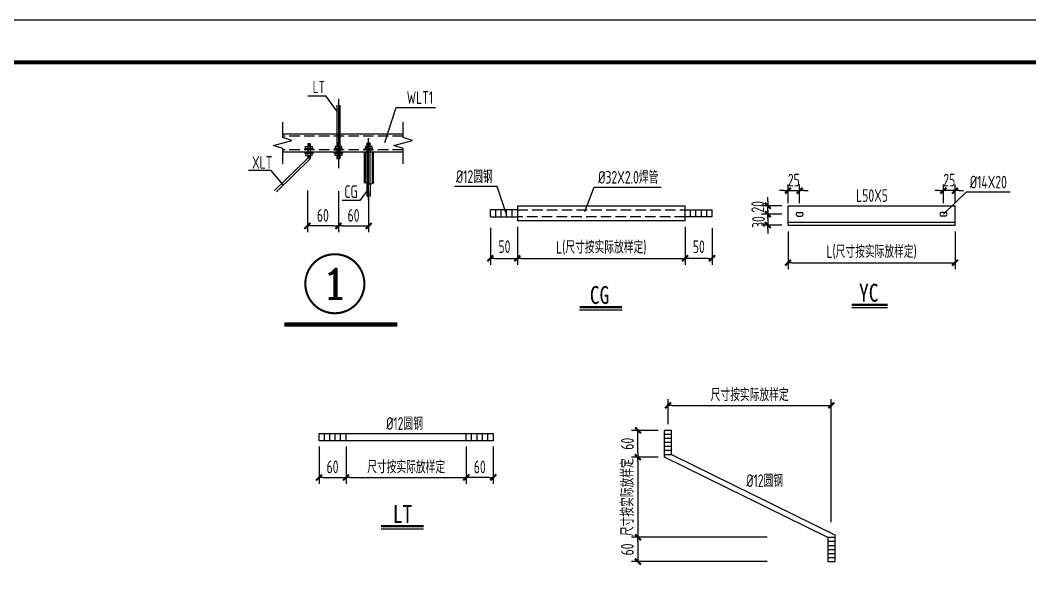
# Model space of a CAD drawing. Extents: x -2331248 to -1198620, y -977263 to -545844.
# Drawn here: x -1258706 to -1228785, y -707928 to -691608 of the extents above; entities that cross this region are included whole.
import ezdxf
from ezdxf.enums import TextEntityAlignment as Align

# ---------------------------------------------------------------- set-up
doc = ezdxf.new("R2010")
doc.units = 0
doc.header["$LTSCALE"] = 1000
doc.header["$MEASUREMENT"] = 0
for name, pattern in [('CONTINOUS', [0]), ('DASH', [0.35, 0.25, -0.1]), ('DASHED', [19.05, 12.7, -6.35])]:
    doc.linetypes.add(name, pattern=pattern)
doc.layers.get('0').update_dxf_attribs({"linetype": 'CONTINUOUS'})
doc.layers.get('DEFPOINTS').update_dxf_attribs({"linetype": 'CONTINUOUS'})
for name, color, linetype in [('AXIS', 253, 'CONTINOUS'), ('DIM', 3, 'CONTINUOUS'), ('PUB_TEXT', 7, 'CONTINUOUS'), ('PUB_TITLE', 4, 'CONTINUOUS'), ('TEXT', 7, 'CONTINUOUS'), ('THICK', 6, 'CONTINUOUS'), ('THIN', 7, 'CONTINUOUS')]:
    doc.layers.add(name, color=color, linetype=linetype)
doc.styles.add('COMP', font='complex', dxfattribs={"bigfont": 'hztxt'})
doc.styles.add('TSSD_DIMENSION', font='Tssdeng.shx', dxfattribs={"width": 0.7, "bigfont": 'hztxt.shx'})
doc.styles.add('TSSD_REIN', font='Tssdeng.shx', dxfattribs={"width": 0.7, "bigfont": 'hztxt.shx'})
doc.styles.add('黑体', font='SIMHEI.TTF', dxfattribs={"width": 1.4})
doc.dimstyles.new('TSSD_100_100', dxfattribs={"dimtxt": 300, "dimasz": 100, "dimexe": 150, "dimexo": 150, "dimgap": 100, "dimtad": 1, "dimdec": 0, "dimzin": 0, "dimdsep": 46, "dimtxsty": 'TSSD_DIMENSION', "dimblk": '_TSDBK', "dimblk1": '_TSDBK', "dimblk2": '_TSDBK', "dimsah": 1, "dimcen": 0, "dimclrt": 7, "dimadec": 0, "dimazin": 0, "dimtfac": 1, "dimtdec": 0, "dimtix": 1, "dimtmove": 2, "dimatfit": 3, "dimldrblk": '_TSDBK', "dimfxl": 1, "dimtolj": 1, "dimtzin": 0, "dimarcsym": 0})

# ---------------------------------------------------------------- blocks, each defined once
blk = doc.blocks.new('_TSDBK')
blk.add_line((-1, 0), (0, 0))
at = {"const_width": 0.5}
blk.add_lwpolyline([(-0.7, -0.7), (0.7, 0.7)], dxfattribs=at)
blk = doc.blocks.new('*D310')
at = {"layer": 'DEFPOINTS', "color": 0}
for p in [(1400, 15051), (2134, 15039, 1962), (1400, 14061)]:
    blk.add_point(p, dxfattribs=at)
at = {"layer": 'DIM', "color": 0, "lineweight": -2}
for p, q in [((1400, 14901), (1400, 13911)), ((2134, 14889), (2134, 13911)), ((2034, 14061), (1500, 14061))]:
    blk.add_line(p, q, dxfattribs=at)
at = {"layer": 'DIM', "color": 0, "lineweight": -2, "xscale": 100, "yscale": 100, "zscale": 100, "rotation": 180}
blk.add_blockref('_TSDBK', (1400, 14061), dxfattribs=at)
at = {"layer": 'DIM', "color": 0, "lineweight": -2, "xscale": 100, "yscale": 100, "zscale": 100}
blk.add_blockref('_TSDBK', (2134, 14061), dxfattribs=at)
at = {"layer": 'DIM', "color": 7, "insert": (1767, 14311), "char_height": 300, "attachment_point": 5, "style": 'TSSD_DIMENSION'}
blk.add_mtext('\\A1;60', dxfattribs=at)
blk = doc.blocks.new('*D311')
at = {"layer": 'DEFPOINTS', "color": 0}
for p in [(2134, 15039, 1962), (2852, 15039, 1962), (2852, 14061)]:
    blk.add_point(p, dxfattribs=at)
at = {"layer": 'DIM', "color": 0, "lineweight": -2}
for p, q in [((2134, 14889), (2134, 13911)), ((2852, 14889), (2852, 13911)), ((2234, 14061), (2752, 14061))]:
    blk.add_line(p, q, dxfattribs=at)
at = {"layer": 'DIM', "color": 0, "lineweight": -2, "xscale": 100, "yscale": 100, "zscale": 100, "rotation": 180}
blk.add_blockref('_TSDBK', (2134, 14061), dxfattribs=at)
at = {"layer": 'DIM', "color": 0, "lineweight": -2, "xscale": 100, "yscale": 100, "zscale": 100}
blk.add_blockref('_TSDBK', (2852, 14061), dxfattribs=at)
at = {"layer": 'DIM', "color": 7, "insert": (2493, 14311), "char_height": 300, "attachment_point": 5, "style": 'TSSD_DIMENSION'}
blk.add_mtext('\\A1;60', dxfattribs=at)
blk = doc.blocks.new('*D312')
at = {"layer": 'DEFPOINTS', "color": 0}
for p in [(12795, 14081), (16754, 14081), (16754, 13188)]:
    blk.add_point(p, dxfattribs=at)
at = {"layer": 'DIM', "color": 0, "lineweight": -2}
for p, q in [((12795, 13931), (12795, 13038)), ((16754, 13931), (16754, 13038)), ((12895, 13188), (16654, 13188))]:
    blk.add_line(p, q, dxfattribs=at)
at = {"layer": 'DIM', "color": 0, "lineweight": -2, "xscale": 100, "yscale": 100, "zscale": 100, "rotation": 180}
blk.add_blockref('_TSDBK', (12795, 13188), dxfattribs=at)
at = {"layer": 'DIM', "color": 0, "lineweight": -2, "xscale": 100, "yscale": 100, "zscale": 100}
blk.add_blockref('_TSDBK', (16754, 13188), dxfattribs=at)
at = {"layer": 'DIM', "color": 7, "insert": (14775, 13438), "char_height": 300, "attachment_point": 5, "style": 'TSSD_DIMENSION'}
blk.add_mtext('\\A1;L(尺寸按实际放样定)', dxfattribs=at)
blk = doc.blocks.new('*D313')
at = {"layer": 'DEFPOINTS', "color": 0}
for p in [(10355, 14186), (10995, 14158), (10355, 13292)]:
    blk.add_point(p, dxfattribs=at)
at = {"layer": 'DIM', "color": 0, "lineweight": -2}
for p, q in [((10355, 14036), (10355, 13142)), ((10995, 14008), (10995, 13142)), ((10895, 13292), (10455, 13292))]:
    blk.add_line(p, q, dxfattribs=at)
at = {"layer": 'DIM', "color": 0, "lineweight": -2, "xscale": 100, "yscale": 100, "zscale": 100, "rotation": 180}
blk.add_blockref('_TSDBK', (10355, 13292), dxfattribs=at)
at = {"layer": 'DIM', "color": 0, "lineweight": -2, "xscale": 100, "yscale": 100, "zscale": 100}
blk.add_blockref('_TSDBK', (10995, 13292), dxfattribs=at)
at = {"layer": 'DIM', "color": 7, "insert": (10679, 13568), "char_height": 300, "attachment_point": 5, "style": 'TSSD_DIMENSION'}
blk.add_mtext('\\A1;50', dxfattribs=at)
blk = doc.blocks.new('*D314')
at = {"layer": 'DEFPOINTS', "color": 0}
for p in [(6379, 14186), (10355, 14186), (10355, 13292)]:
    blk.add_point(p, dxfattribs=at)
at = {"layer": 'DIM', "color": 0, "lineweight": -2}
for p, q in [((6379, 14036), (6379, 13142)), ((10355, 14036), (10355, 13142)), ((6479, 13292), (10255, 13292))]:
    blk.add_line(p, q, dxfattribs=at)
at = {"layer": 'DIM', "color": 0, "lineweight": -2, "xscale": 100, "yscale": 100, "zscale": 100, "rotation": 180}
blk.add_blockref('_TSDBK', (6379, 13292), dxfattribs=at)
at = {"layer": 'DIM', "color": 0, "lineweight": -2, "xscale": 100, "yscale": 100, "zscale": 100}
blk.add_blockref('_TSDBK', (10355, 13292), dxfattribs=at)
at = {"layer": 'DIM', "color": 7, "insert": (8367, 13542), "char_height": 300, "attachment_point": 5, "style": 'TSSD_DIMENSION'}
blk.add_mtext('\\A1;L(尺寸按实际放样定)', dxfattribs=at)
blk = doc.blocks.new('*D315')
at = {"layer": 'DEFPOINTS', "color": 0}
for p in [(13070, 14897), (12795, 14450), (13070, 14450)]:
    blk.add_point(p, dxfattribs=at)
at = {"layer": 'DIM', "color": 0, "lineweight": -2}
for p, q in [((12695, 14897), (12595, 14897)), ((12795, 14600), (12795, 15047)), ((12795, 14897), (13070, 14897)), ((13070, 14600), (13070, 15047)), ((13170, 14897), (13270, 14897))]:
    blk.add_line(p, q, dxfattribs=at)
at = {"layer": 'DIM', "color": 0, "lineweight": -2, "xscale": 100, "yscale": 100, "zscale": 100}
blk.add_blockref('_TSDBK', (12795, 14897), dxfattribs=at)
at = {"layer": 'DIM', "color": 0, "lineweight": -2, "xscale": 100, "yscale": 100, "zscale": 100, "rotation": 180}
blk.add_blockref('_TSDBK', (13070, 14897), dxfattribs=at)
at = {"layer": 'DIM', "color": 7, "insert": (12932, 15147), "char_height": 300, "attachment_point": 5, "style": 'TSSD_DIMENSION'}
blk.add_mtext('\\A1;25', dxfattribs=at)
blk = doc.blocks.new('*D316')
at = {"layer": 'DEFPOINTS', "color": 0}
for p in [(12315, 14539), (12799, 14539), (12799, 14338)]:
    blk.add_point(p, dxfattribs=at)
at = {"layer": 'DIM', "color": 0, "lineweight": -2}
for p, q in [((12315, 14639), (12315, 14739)), ((12649, 14539), (12165, 14539)), ((12315, 14338), (12315, 14539)), ((12649, 14338), (12165, 14338)), ((12315, 14238), (12315, 14138))]:
    blk.add_line(p, q, dxfattribs=at)
at = {"layer": 'DIM', "color": 0, "lineweight": -2, "xscale": 100, "yscale": 100, "zscale": 100}
for p, rotation in [((12315, 14539), 270), ((12315, 14338), 90)]:
    blk.add_blockref('_TSDBK', p, dxfattribs=dict(at, rotation=rotation))
at = {"layer": 'DIM', "color": 7, "insert": (12075, 14515), "char_height": 300, "attachment_point": 5, "rotation": 90, "style": 'TSSD_DIMENSION'}
blk.add_mtext('\\A1;20', dxfattribs=at)
blk = doc.blocks.new('*D317')
at = {"layer": 'DEFPOINTS', "color": 0}
for p in [(12799, 14338), (12315, 14081), (12799, 14081)]:
    blk.add_point(p, dxfattribs=at)
at = {"layer": 'DIM', "color": 0, "lineweight": -2}
for p, q in [((12315, 14438), (12315, 14538)), ((12649, 14338), (12165, 14338)), ((12315, 14338), (12315, 14081)), ((12649, 14081), (12165, 14081)), ((12315, 13981), (12315, 13881))]:
    blk.add_line(p, q, dxfattribs=at)
at = {"layer": 'DIM', "color": 0, "lineweight": -2, "xscale": 100, "yscale": 100, "zscale": 100}
for p, rotation in [((12315, 14338), 270), ((12315, 14081), 90)]:
    blk.add_blockref('_TSDBK', p, dxfattribs=dict(at, rotation=rotation))
at = {"layer": 'DIM', "color": 7, "insert": (12093, 14152), "char_height": 300, "attachment_point": 5, "rotation": 90, "style": 'TSSD_DIMENSION'}
blk.add_mtext('\\A1;30', dxfattribs=at)
blk = doc.blocks.new('*D318')
at = {"layer": 'DEFPOINTS', "color": 0}
for p in [(5739, 14163), (6379, 14186), (6379, 13292)]:
    blk.add_point(p, dxfattribs=at)
at = {"layer": 'DIM', "color": 0, "lineweight": -2}
for p, q in [((5739, 14013), (5739, 13142)), ((6379, 14036), (6379, 13142)), ((5839, 13292), (6279, 13292))]:
    blk.add_line(p, q, dxfattribs=at)
at = {"layer": 'DIM', "color": 0, "lineweight": -2, "xscale": 100, "yscale": 100, "zscale": 100, "rotation": 180}
blk.add_blockref('_TSDBK', (5739, 13292), dxfattribs=at)
at = {"layer": 'DIM', "color": 0, "lineweight": -2, "xscale": 100, "yscale": 100, "zscale": 100}
blk.add_blockref('_TSDBK', (6379, 13292), dxfattribs=at)
at = {"layer": 'DIM', "color": 7, "insert": (6071, 13570), "char_height": 300, "attachment_point": 5, "style": 'TSSD_DIMENSION'}
blk.add_mtext('\\A1;50', dxfattribs=at)
blk = doc.blocks.new('*D319')
at = {"layer": 'DEFPOINTS', "color": 0}
for p in [(13820, 9806), (9950, 9213), (13820, 6883)]:
    blk.add_point(p, dxfattribs=at)
at = {"layer": 'DIM', "color": 0, "lineweight": -2}
for p, q in [((9950, 9363), (9950, 9956)), ((13820, 7033), (13820, 9956)), ((10050, 9806), (13720, 9806))]:
    blk.add_line(p, q, dxfattribs=at)
at = {"layer": 'DIM', "color": 0, "lineweight": -2, "xscale": 100, "yscale": 100, "zscale": 100, "rotation": 180}
blk.add_blockref('_TSDBK', (9950, 9806), dxfattribs=at)
at = {"layer": 'DIM', "color": 0, "lineweight": -2, "xscale": 100, "yscale": 100, "zscale": 100}
blk.add_blockref('_TSDBK', (13820, 9806), dxfattribs=at)
at = {"layer": 'DIM', "color": 7, "insert": (11885, 10056), "char_height": 300, "attachment_point": 5, "style": 'TSSD_DIMENSION'}
blk.add_mtext('\\A1;尺寸按实际放样定', dxfattribs=at)
blk = doc.blocks.new('*D320')
at = {"layer": 'DEFPOINTS', "color": 0}
for p in [(12447, 6677), (9236, 6103), (12447, 6103)]:
    blk.add_point(p, dxfattribs=at)
at = {"layer": 'DIM', "color": 0, "lineweight": -2}
for p, q in [((12297, 6677), (9086, 6677)), ((9236, 6577), (9236, 6203)), ((12297, 6103), (9086, 6103))]:
    blk.add_line(p, q, dxfattribs=at)
at = {"layer": 'DIM', "color": 0, "lineweight": -2, "xscale": 100, "yscale": 100, "zscale": 100}
for p, rotation in [((9236, 6677), 90), ((9236, 6103), 270)]:
    blk.add_blockref('_TSDBK', p, dxfattribs=dict(at, rotation=rotation))
at = {"layer": 'DIM', "color": 7, "insert": (8986, 6390), "char_height": 300, "attachment_point": 5, "rotation": 90, "style": 'TSSD_DIMENSION'}
blk.add_mtext('\\A1;60', dxfattribs=at)
blk = doc.blocks.new('*D321')
at = {"layer": 'DEFPOINTS', "color": 0}
for p in [(9625, 8579), (9236, 6677), (12113, 6677)]:
    blk.add_point(p, dxfattribs=at)
at = {"layer": 'DIM', "color": 0, "lineweight": -2}
for p, q in [((9475, 8579), (9086, 8579)), ((9236, 8479), (9236, 6777)), ((11963, 6677), (9086, 6677))]:
    blk.add_line(p, q, dxfattribs=at)
at = {"layer": 'DIM', "color": 0, "lineweight": -2, "xscale": 100, "yscale": 100, "zscale": 100}
for p, rotation in [((9236, 8579), 90), ((9236, 6677), 270)]:
    blk.add_blockref('_TSDBK', p, dxfattribs=dict(at, rotation=rotation))
at = {"layer": 'DIM', "color": 7, "insert": (8986, 7628), "char_height": 300, "attachment_point": 5, "rotation": 90, "style": 'TSSD_DIMENSION'}
blk.add_mtext('\\A1;尺寸按实际放样定', dxfattribs=at)
blk = doc.blocks.new('*D322')
at = {"layer": 'DEFPOINTS', "color": 0}
for p in [(9236, 9213), (9865, 9213), (9865, 8579)]:
    blk.add_point(p, dxfattribs=at)
at = {"layer": 'DIM', "color": 0, "lineweight": -2}
for p, q in [((9715, 9213), (9086, 9213)), ((9236, 8679), (9236, 9113)), ((9715, 8579), (9086, 8579))]:
    blk.add_line(p, q, dxfattribs=at)
at = {"layer": 'DIM', "color": 0, "lineweight": -2, "xscale": 100, "yscale": 100, "zscale": 100}
for p, rotation in [((9236, 9213), 90), ((9236, 8579), 270)]:
    blk.add_blockref('_TSDBK', p, dxfattribs=dict(at, rotation=rotation))
at = {"layer": 'DIM', "color": 7, "insert": (8986, 8896), "char_height": 300, "attachment_point": 5, "rotation": 90, "style": 'TSSD_DIMENSION'}
blk.add_mtext('\\A1;60', dxfattribs=at)
blk = doc.blocks.new('*D323')
at = {"layer": 'DEFPOINTS', "color": 0}
for p in [(16480, 14897), (16480, 14450), (16754, 14450)]:
    blk.add_point(p, dxfattribs=at)
at = {"layer": 'DIM', "color": 0, "lineweight": -2}
for p, q in [((16380, 14897), (16280, 14897)), ((16480, 14600), (16480, 15047)), ((16754, 14897), (16480, 14897)), ((16754, 14600), (16754, 15047)), ((16854, 14897), (16954, 14897))]:
    blk.add_line(p, q, dxfattribs=at)
at = {"layer": 'DIM', "color": 0, "lineweight": -2, "xscale": 100, "yscale": 100, "zscale": 100}
blk.add_blockref('_TSDBK', (16480, 14897), dxfattribs=at)
at = {"layer": 'DIM', "color": 0, "lineweight": -2, "xscale": 100, "yscale": 100, "zscale": 100, "rotation": 180}
blk.add_blockref('_TSDBK', (16754, 14897), dxfattribs=at)
at = {"layer": 'DIM', "color": 7, "insert": (16617, 15147), "char_height": 300, "attachment_point": 5, "style": 'TSSD_DIMENSION'}
blk.add_mtext('\\A1;25', dxfattribs=at)
blk = doc.blocks.new('*D324')
at = {"layer": 'DEFPOINTS', "color": 0}
for p in [(1675, 8977), (2315, 8977), (2315, 8096)]:
    blk.add_point(p, dxfattribs=at)
at = {"layer": 'DIM', "color": 0, "lineweight": -2}
for p, q in [((1675, 8827), (1675, 7946)), ((2315, 8827), (2315, 7946)), ((1775, 8096), (2215, 8096))]:
    blk.add_line(p, q, dxfattribs=at)
at = {"layer": 'DIM', "color": 0, "lineweight": -2, "xscale": 100, "yscale": 100, "zscale": 100, "rotation": 180}
blk.add_blockref('_TSDBK', (1675, 8096), dxfattribs=at)
at = {"layer": 'DIM', "color": 0, "lineweight": -2, "xscale": 100, "yscale": 100, "zscale": 100}
blk.add_blockref('_TSDBK', (2315, 8096), dxfattribs=at)
at = {"layer": 'DIM', "color": 7, "insert": (1995, 8346), "char_height": 300, "attachment_point": 5, "style": 'TSSD_DIMENSION'}
blk.add_mtext('\\A1;60', dxfattribs=at)
blk = doc.blocks.new('*D325')
at = {"layer": 'DEFPOINTS', "color": 0}
for p in [(2315, 8977), (5166, 8977), (5166, 8096)]:
    blk.add_point(p, dxfattribs=at)
at = {"layer": 'DIM', "color": 0, "lineweight": -2}
for p, q in [((2315, 8827), (2315, 7946)), ((5166, 8827), (5166, 7946)), ((2415, 8096), (5066, 8096))]:
    blk.add_line(p, q, dxfattribs=at)
at = {"layer": 'DIM', "color": 0, "lineweight": -2, "xscale": 100, "yscale": 100, "zscale": 100, "rotation": 180}
blk.add_blockref('_TSDBK', (2315, 8096), dxfattribs=at)
at = {"layer": 'DIM', "color": 0, "lineweight": -2, "xscale": 100, "yscale": 100, "zscale": 100}
blk.add_blockref('_TSDBK', (5166, 8096), dxfattribs=at)
at = {"layer": 'DIM', "color": 7, "insert": (3741, 8346), "char_height": 300, "attachment_point": 5, "style": 'TSSD_DIMENSION'}
blk.add_mtext('\\A1;尺寸按实际放样定', dxfattribs=at)
blk = doc.blocks.new('*D326')
at = {"layer": 'DEFPOINTS', "color": 0}
for p in [(5166, 8977), (5806, 8977), (5166, 8096)]:
    blk.add_point(p, dxfattribs=at)
at = {"layer": 'DIM', "color": 0, "lineweight": -2}
for p, q in [((5166, 8827), (5166, 7946)), ((5806, 8827), (5806, 7946)), ((5706, 8096), (5266, 8096))]:
    blk.add_line(p, q, dxfattribs=at)
at = {"layer": 'DIM', "color": 0, "lineweight": -2, "xscale": 100, "yscale": 100, "zscale": 100, "rotation": 180}
blk.add_blockref('_TSDBK', (5166, 8096), dxfattribs=at)
at = {"layer": 'DIM', "color": 0, "lineweight": -2, "xscale": 100, "yscale": 100, "zscale": 100}
blk.add_blockref('_TSDBK', (5806, 8096), dxfattribs=at)
at = {"layer": 'DIM', "color": 7, "insert": (5486, 8346), "char_height": 300, "attachment_point": 5, "style": 'TSSD_DIMENSION'}
blk.add_mtext('\\A1;60', dxfattribs=at)
blk = doc.blocks.new('_INDEX1')
at = {"const_width": 0.035}
blk.add_lwpolyline([(-0.5, 0, 1), (0.5, 0, 1)], format="xyb", close=True, dxfattribs=at)
at = {"style": 'COMP', "width": 2.333333}
blk.add_attdef('1', text='', height=0.5, dxfattribs=at).set_placement((-0.25, -0.25), (0.25, -0.25), align=Align.FIT)
blk = doc.blocks.new('A$C39025F74')
for p, q in [((2095.7, 16920.7, 2262.2), (2095.7, 15650.8, 2262.2)), ((2172.3, 16920.7, 2262.2), (2172.3, 15650.8, 2262.2)), ((813.2, 16244.8), (3670.4, 16244.8)), ((3670.4, 15812.9, 2262.2), (813.2, 15812.9, 2262.2)), ((1410.7, 16014.2, 2262.2), (1465.5, 16014.3, 2262.2)), ((1410.7, 16014.2, 2262.2), (1411, 15667.9, 2262.2)), ((1410.8, 15990.2, 2262.2), (1465.5, 15990.2, 2262.2)), ((1410.8, 15962.8, 2262.2), (1465.5, 15962.8, 2262.2)), ((1465.5, 16014.3, 2262.2), (1465.7, 15648.7, 2262.2)), ((2172.3, 16025.6, 2262.2), (2095.7, 16025.6, 2262.2)), ((2172.3, 15998.2, 2262.2), (2095.7, 15998.2, 2262.2)), ((2172.3, 15970.9, 2262.2), (2095.7, 15970.9, 2262.2)), ((2750.3, 15077.4, 2262.2), (2750.3, 15811.5, 2262.2)), ((2890, 16023.2, 2262.2), (2813.4, 16023.2, 2262.2)), ((2890, 15995.8, 2262.2), (2813.4, 15995.8, 2262.2)), ((2890, 15968.4, 2262.2), (2813.4, 15968.4, 2262.2)), ((2969.3, 15077.4, 2262.2), (2969.3, 15811.5, 2262.2)), ((1411, 15667.9, 2262.2), (622.3, 14899.7, 2262.2)), ((1465.7, 15648.7, 2262.2), (665, 14865.5, 2262.2)), ((1410.8, 15704.9, 2262.2), (1465.5, 15704.9, 2262.2)), ((1410.8, 15671.5, 2262.2), (1465.5, 15671.5, 2262.2)), ((2172.3, 15705.5, 2262.2), (2095.7, 15705.5, 2262.2)), ((2172.3, 15678.1, 2262.2), (2095.7, 15678.1, 2262.2)), ((2172.3, 15650.8, 2262.2), (2095.7, 15650.8, 2262.2)), ((2809.8, 15071.9, 2262.2), (2809.8, 14757, 2262.2)), ((2890, 15051.8, 2262.2), (2890, 14758.3, 2262.2)), ((5739, 14274.3, -178.9), (5739, 14444.2, -178.9)), ((6379, 14444.2, -178.9), (5739, 14444.2, -178.9)), ((5867, 14274.3, -178.9), (5867, 14444.2, -178.9)), ((5995, 14274.3, -178.9), (5995, 14444.2, -178.9)), ((6123, 14274.3, -178.9), (6123, 14444.2, -178.9)), ((6251, 14274.3, -178.9), (6251, 14444.2, -178.9)), ((10355.2, 14532.9, -178.9), (6379, 14532.9, -178.9)), ((6379, 14532.9), (6379, 14185.5)), ((10355.2, 14185.5), (10355.2, 14532.9)), ((10355.2, 14444.2, -178.9), (10995.2, 14444.2, -178.9)), ((10483.2, 14274.3, -178.9), (10483.2, 14444.2, -178.9)), ((10611.2, 14274.3, -178.9), (10611.2, 14444.2, -178.9)), ((10739.2, 14274.3, -178.9), (10739.2, 14444.2, -178.9)), ((10867.2, 14274.3, -178.9), (10867.2, 14444.2, -178.9)), ((10995.2, 14274.3), (10995.2, 14444.2)), ((12794.9, 14538.8, -178.9), (16754.3, 14538.8, -178.9)), ((12794.9, 14081.2, -178.9), (12794.9, 14538.8, -178.9)), ((13027, 14380.6, -178.9), (13112.4, 14380.6, -178.9)), ((16522.2, 14380.6, -178.9), (16436.8, 14380.6, -178.9)), ((16754.3, 14081.2, -178.9), (16754.3, 14538.8, -178.9)), ((5739, 14274.3, -178.9), (6379, 14274.3, -178.9)), ((10355.2, 14185.5, -178.9), (6379, 14185.5, -178.9)), ((10995.2, 14274.3, -178.9), (10355.2, 14274.3, -178.9)), ((12794.9, 14149.5, -178.9), (16754.3, 14149.5, -178.9)), ((13027, 14295.2, -178.9), (13112.4, 14295.2, -178.9)), ((16522.2, 14295.2, -178.9), (16436.8, 14295.2, -178.9)), ((12794.9, 14081.2, -178.9), (16754.3, 14081.2, -178.9)), ((1675.1, 8966.2), (1675.1, 9136.1)), ((1675.1, 9136.1), (5806, 9136.1)), ((1803.1, 8966.2), (1803.1, 9136.1)), ((1931.1, 8966.2), (1931.1, 9136.1)), ((2059.1, 8966.2), (2059.1, 9136.1)), ((2187.1, 8966.2), (2187.1, 9136.1)), ((2315.1, 8966.2), (2315.1, 9136.1)), ((5166, 8966.2), (5166, 9136.1)), ((5294, 8966.2), (5294, 9136.1)), ((5422, 8966.2), (5422, 9136.1)), ((5550, 8966.2), (5550, 9136.1)), ((5678, 8966.2), (5678, 9136.1)), ((5806, 9136.1), (5806, 8966.2)), ((10034.7, 9212.9), (9864.8, 9212.9)), ((9864.8, 8578.7), (9864.8, 9212.9)), ((10034.7, 9116.9), (9864.8, 9116.9)), ((10034.7, 8638.6), (10034.7, 9212.9)), ((5806, 8966.2), (1675.1, 8966.2)), ((10034.7, 9020.9), (9864.8, 9020.9)), ((10034.7, 8924.9), (9864.8, 8924.9)), ((10034.7, 8828.9), (9864.8, 8828.9)), ((10034.7, 8732.9), (9864.8, 8732.9)), ((10034.7, 8636.9), (9864.8, 8636.9)), ((10034.7, 8638.6), (13904.7, 6736.7)), ((13734.8, 6676.8), (9864.8, 8578.7)), ((13904.7, 6736.7), (13904.7, 6102.5)), ((13734.8, 6678.5), (13904.7, 6678.5)), ((13734.8, 6676.8), (13734.8, 6102.5)), ((13734.8, 6582.5), (13904.7, 6582.5)), ((13734.8, 6486.5), (13904.7, 6486.5)), ((13734.8, 6390.5), (13904.7, 6390.5)), ((13734.8, 6294.5), (13904.7, 6294.5)), ((13734.8, 6198.5), (13904.7, 6198.5)), ((13734.8, 6102.5), (13904.7, 6102.5))]:
    blk.add_line(p, q)
at = {"linetype": 'DASH'}
for p, q in [((3670.4, 16190, 2262.2), (813.2, 16190, 2262.2)), ((3670.4, 15867.7, 2262.2), (813.2, 15867.7, 2262.2)), ((6379, 14444.2, -178.9), (10355.2, 14444.2, -178.9)), ((10355.2, 14274.3, -178.9), (6379, 14274.3, -178.9))]:
    blk.add_line(p, q, dxfattribs=at)
at = {"linetype": 'DASHED', "ltscale": 0.5}
for p, q in [((2777.7, 15077.4, 2262.2), (2777.7, 15811.5, 2262.2)), ((2813.4, 15071.9, 2262.2), (2813.4, 16023.2, 2262.2)), ((2890, 15051.8, 2262.2), (2890, 16023.2, 2262.2)), ((2941.9, 15077.4, 2262.2), (2941.9, 15811.5, 2262.2))]:
    blk.add_line(p, q, dxfattribs=at)
at = {"elevation": 2262.2}
for points in [[(1338.2, 15867.7), (1338.2, 15891.6), (1538, 15891.9), (1538.1, 15867.9)], [(1338.2, 15813.2), (1338.2, 15789.2), (1538, 15789), (1538.1, 15812.9)], [(1358.1, 15891.6), (1358, 15942.1), (1513.9, 15942.3), (1514, 15891.8)], [(2233.6, 15867.7), (2233.6, 15891.6), (2033.8, 15891.6), (2033.8, 15867.7)], [(2233.6, 15812.9), (2233.6, 15789), (2033.8, 15789), (2033.8, 15812.9)], [(2213.7, 15891.6), (2213.7, 15941.9), (2057.8, 15941.9), (2057.8, 15891.6)], [(2951.3, 15867.7), (2951.3, 15891.6), (2751.4, 15891.6), (2751.4, 15867.7)], [(2931.3, 15891.6), (2931.3, 15942.1), (2775.4, 15942.1), (2775.4, 15891.6)], [(1358.1, 15789.2), (1358, 15728.5), (1513.9, 15728.4), (1514, 15789)], [(2213.7, 15789), (2213.7, 15734.5), (2057.8, 15734.5), (2057.8, 15789)]]:
    blk.add_lwpolyline(points, close=True, dxfattribs=at)
for centre, start, end in [((13027, 14337.9, -178.9), 90, 270), ((13112.4, 14337.9, -178.9), 270, 90), ((16436.8, 14337.9, -178.9), 90, 270), ((16522.2, 14337.9, -178.9), 270, 90)]:
    blk.add_arc(centre, 42.7, start, end)
at = {"layer": 'AXIS'}
for p, q in [((2134, 17072.6, 2262.2), (2134, 15426.7, 2262.2)), ((2851.7, 14690.7, 2262.2), (2851.7, 16142.6, 2262.2))]:
    blk.add_line(p, q, dxfattribs=at)
at = {"layer": 'AXIS', "const_width": 100}
blk.add_lwpolyline([(3533.1, 11721.7), (850.1, 11721.7)], dxfattribs=at)
at = {"layer": 'TEXT', "ltscale": 99}
for p, q in [((1412.9, 17145.2, 2262.2), (1835, 17145.2, 2262.2)), ((2113.3, 16766.5, 2262.2), (1835, 17145.2, 2262.2)), ((3238.3, 16042.7, 2262.2), (3505.2, 16870.4, 2262.2)), ((3505.2, 16870.4, 2262.2), (4437.3, 16870.4, 2262.2)), ((531.8, 15373.6, 2262.2), (0, 15373.6, 2262.2)), ((531.8, 15373.6, 2262.2), (814.7, 15037.4, 2262.2)), ((2851.7, 14937.6, 2262.2), (2644.8, 14665.6, 2262.2)), ((5900.5, 14995.2, -178.9), (4883.3, 14995.2, -178.9)), ((6110.5, 14352.7, -178.9), (5900.5, 14995.2, -178.9)), ((7973.6, 14405.9, 7501), (8202.2, 14980.3, 7501)), ((8202.2, 14980.3, 7501), (9783.3, 14980.3, 7501)), ((2644.8, 14665.6, 2262.2), (2221.4, 14665.6, 2262.2))]:
    blk.add_line(p, q, dxfattribs=at)
at = {"layer": 'TEXT'}
for p, q in [((16483.6, 14338.9, -178.9), (17027.8, 14869.8, -178.9)), ((17027.8, 14869.8, -178.9), (18060.3, 14869.8, -178.9))]:
    blk.add_line(p, q, dxfattribs=at)
at = {"layer": 'THICK', "const_width": 50}
for points in [[(14304.5, 12189), (15154.5, 12189)], [(3146.4, 6941.7), (4153.8, 6941.7)]]:
    blk.add_lwpolyline(points, dxfattribs=at)
at = {"layer": 'THICK', "const_width": 50, "elevation": -178.9}
blk.add_lwpolyline([(7854.4, 12134.9), (8861.9, 12134.9)], dxfattribs=at)
at = {"layer": 'THIN'}
for points, elevation in [([(813.2, 15532.9), (813.2, 15898.9), (593.3, 15968.8), (1033.2, 16088.8), (813.2, 16158.8), (813.2, 16524.7)], -178.9), ([(3670.4, 15532.9), (3670.4, 15898.9), (3450.4, 15968.8), (3890.4, 16088.8), (3670.4, 16158.8), (3670.4, 16524.7)], -178.9), ([(2977.9, 15083.9), (2945.8, 15067.8), (2913.7, 15051.8), (2873.6, 15051.8), (2833.5, 15067.8), (2793.4, 15075.9), (2753.3, 15083.9)], 2262.2), ([(7854.4, 12071.8), (8861.9, 12071.8)], -178.9)]:
    blk.add_lwpolyline(points, dxfattribs=dict(at, elevation=elevation))
for points in [[(14304.5, 12125.9), (15154.5, 12125.9)], [(3146.4, 6878.6), (4153.8, 6878.6)]]:
    blk.add_lwpolyline(points, dxfattribs=at)
at = {"layer": 'PUB_TEXT', "xscale": 1400, "yscale": 1400, "zscale": 1400}
blk.add_blockref('_INDEX1', (2050.2, 12690.2), dxfattribs=at).add_auto_attribs({'1': '1'})
at = {"style": '黑体', "width": 0.8}
for s, p in [('YC', (14476.9, 12264.5, -1163.5)), ('CG', (8095.6, 12210.5, -1342.4)), ('LT', (3424, 7017.3, -1163.5))]:
    blk.add_text(s, height=425, dxfattribs=at).set_placement(p)
at = {"layer": 'TEXT', "ltscale": 99, "style": 'TSSD_REIN', "width": 0.7}
for s, height, p in [('LT', 287.97, (1526.5, 17212.2, 2262.2)), ('WLT1', 299.97, (3753.8, 16955.6, 2262.2)), ('XLT', 299.97, (85.3, 15416.6, 2262.2)), ('%%C12圆钢', 300, (4920.6, 15081.2, -178.9)), ('%%C32X2.0焊管', 299.997, (8293.5, 15063.7, -178.9)), ('%%C14X20', 300, (17104.8, 14950, -178.9)), ('CG', 299.97, (2277.2, 14723.2, 2262.2)), ('L50X5', 300, (14409.5, 14631.6, -178.9)), ('%%C12圆钢', 300, (3266.8, 9225.2)), ('%%C12圆钢', 300, (11804.7, 7869.7))]:
    blk.add_text(s, height=height, dxfattribs=at).set_placement(p)
at = {"layer": 'DIM'}
for base, p1, p2, text, picture, middle in [((13069.7, 14897.3, -178.9), (12794.9, 14450.5, -178.9), (13069.7, 14450.5, -178.9), '25', '*D315', (12932.3, 15147.3, -178.9)), ((2851.7, 14061.3, 300.5), (2134, 15039.4, 2262.2), (2851.7, 15038.6, 2262.2), '60', '*D311', (2492.8, 14311.3, 300.5)), ((10355.2, 13292.4, -178.9), (6379, 14185.5, -178.9), (10355.2, 14185.5, -178.9), 'L(尺寸按实际放样定)', '*D314', (8367.1, 13542.4, -178.9)), ((16754.3, 13188.1, -178.9), (12794.9, 14081.2, -178.9), (16754.3, 14081.2, -178.9), 'L(尺寸按实际放样定)', '*D312', (14774.6, 13438.1, -178.9)), ((13819.8, 9805.6), (9949.8, 9212.9), (13819.8, 6882.8), '尺寸按实际放样定', '*D319', (11884.8, 10055.6)), ((2315.1, 8095.9), (1675.1, 8977.3), (2315.1, 8977.3), '60', '*D324', (1995.1, 8345.9)), ((5166, 8095.9), (2315.1, 8977.3), (5166, 8977.3), '尺寸按实际放样定', '*D325', (3740.6, 8345.9)), ((5166, 8095.9), (5806, 8977.3), (5166, 8977.3), '60', '*D326', (5486, 8345.9))]:
    dim = blk.add_linear_dim(base=base, p1=p1, p2=p2, text=text, dimstyle='TSSD_100_100', dxfattribs=at)
    dim.commit()
    dim.dimension.update_dxf_attribs({"geometry": picture, "text_midpoint": middle})
for base, p1, p2, angle, text, picture, middle in [((16479.5, 14897.3, -178.9), (16754.3, 14450.5, -178.9), (16479.5, 14450.5, -178.9), 180, '25', '*D323', (16616.9, 15147.3, -178.9)), ((1400.2, 14061.3, 300.5), (2134, 15038.6, 2262.2), (1400.2, 15051.3, 300.5), 180, '60', '*D310', (1767.1, 14311.3, 300.5)), ((9235.8, 6676.8), (9624.8, 8578.7), (12112.9, 6676.8), 270, '尺寸按实际放样定', '*D321', (8985.8, 7627.7))]:
    dim = blk.add_linear_dim(base=base, p1=p1, p2=p2, angle=angle, text=text, dimstyle='TSSD_100_100', dxfattribs=at)
    dim.commit()
    dim.dimension.update_dxf_attribs({"geometry": picture, "text_midpoint": middle})
for base, p2, text, picture, middle in [((12314.5, 14538.8, -178.9), (12799.1, 14538.8, -178.9), '20', '*D316', (12075.1, 14515.1, -178.9)), ((12314.5, 14081.2, -178.9), (12799.1, 14081.2, -178.9), '30', '*D317', (12093.3, 14152, -178.9))]:
    dim = blk.add_linear_dim(base=base, p1=(12799.1, 14337.9, -178.9), p2=p2, angle=90, text=text, dimstyle='TSSD_100_100', dxfattribs=at)
    dim.commit()
    dim.dimension.update_dxf_attribs({"geometry": picture, "text_midpoint": middle, "dimtype": 160})
for base, p1, p2, picture, middle in [((6379, 13292.4, -178.9), (5739, 14163.5, -178.9), (6379, 14185.5, -178.9), '*D318', (6070.5, 13569.7, -178.9)), ((10355.2, 13292.4, -178.9), (10995.2, 14158.2, -178.9), (10355.2, 14185.5, -178.9), '*D313', (10678.5, 13568, -178.9))]:
    dim = blk.add_linear_dim(base=base, p1=p1, p2=p2, text='50', dimstyle='TSSD_100_100', dxfattribs=at)
    dim.commit()
    dim.dimension.update_dxf_attribs({"geometry": picture, "text_midpoint": middle, "dimtype": 160})
for p1, p2, distance, picture, middle in [((9864.8, 8578.7), (9864.8, 9212.9), 629.1, '*D322', (8985.8, 8895.8)), ((12446.8, 6676.8), (12446.8, 6102.5), -3211.1, '*D320', (8985.8, 6389.6))]:
    dim = blk.add_aligned_dim(p1=p1, p2=p2, distance=distance, text='60', dimstyle='TSSD_100_100', dxfattribs=at)
    dim.commit()
    dim.dimension.update_dxf_attribs({"geometry": picture, "text_midpoint": middle})

msp = doc.modelspace()

# ---------------------------------------------------------------- linework, layer by layer
at = {"layer": 'PUB_TITLE'}
msp.add_lwpolyline([(-1331785.4, -765858.1), (-1200410.4, -765858.1), (-1200410.4, -691608.1), (-1331785.4, -691608.1)], close=True, dxfattribs=at)
at = {"layer": 'PUB_TITLE', "const_width": 125}
msp.add_lwpolyline([(-1328660.4, -764608.1), (-1201660.4, -764608.1), (-1201660.4, -692858.1), (-1328660.4, -692858.1)], close=True, dxfattribs=at)

# ---------------------------------------------------------------- block references
at = {"xscale": 1.25, "yscale": 1.25, "zscale": 1.25}
msp.add_blockref('A$C39025F74', (-1251943.8, -715282), dxfattribs=at)

doc.saveas('drawing.dxf')
